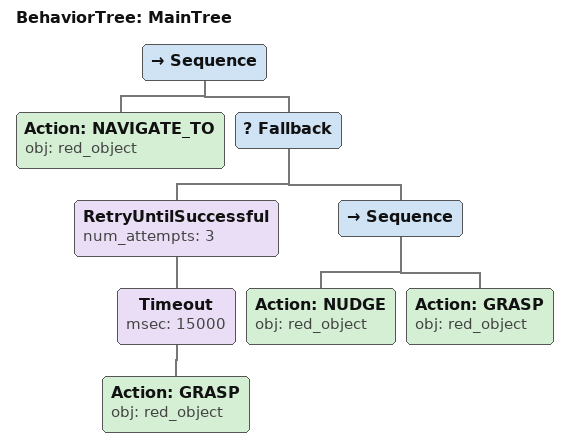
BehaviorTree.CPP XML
<root main_tree_to_execute="MainTree">
  <BehaviorTree ID="MainTree">
    <Sequence>
      <!-- Navigate to red_object -->
      <Action ID="NAVIGATE_TO" obj="red_object" />
      <!-- Fallback: if GRASP red_object fails, try alternative to reposition -->
      <Fallback>
        <!-- Retry GRASP red_object up to 3 attempts -->
        <RetryUntilSuccessful num_attempts="3">
          <!-- Timeout: GRASP red_object within 15s -->
          <Timeout msec="15000">
            <!-- Grasp red_object -->
            <Action ID="GRASP" obj="red_object" />
          </Timeout>
        </RetryUntilSuccessful>
        <Sequence>
          <!-- Push red_object forward toward front edge of table -->
          <Action ID="NUDGE" obj="red_object" />
          <!-- Grasp red_object -->
          <Action ID="GRASP" obj="red_object" />
        </Sequence>
      </Fallback>
    </Sequence>
  </BehaviorTree>
</root>
